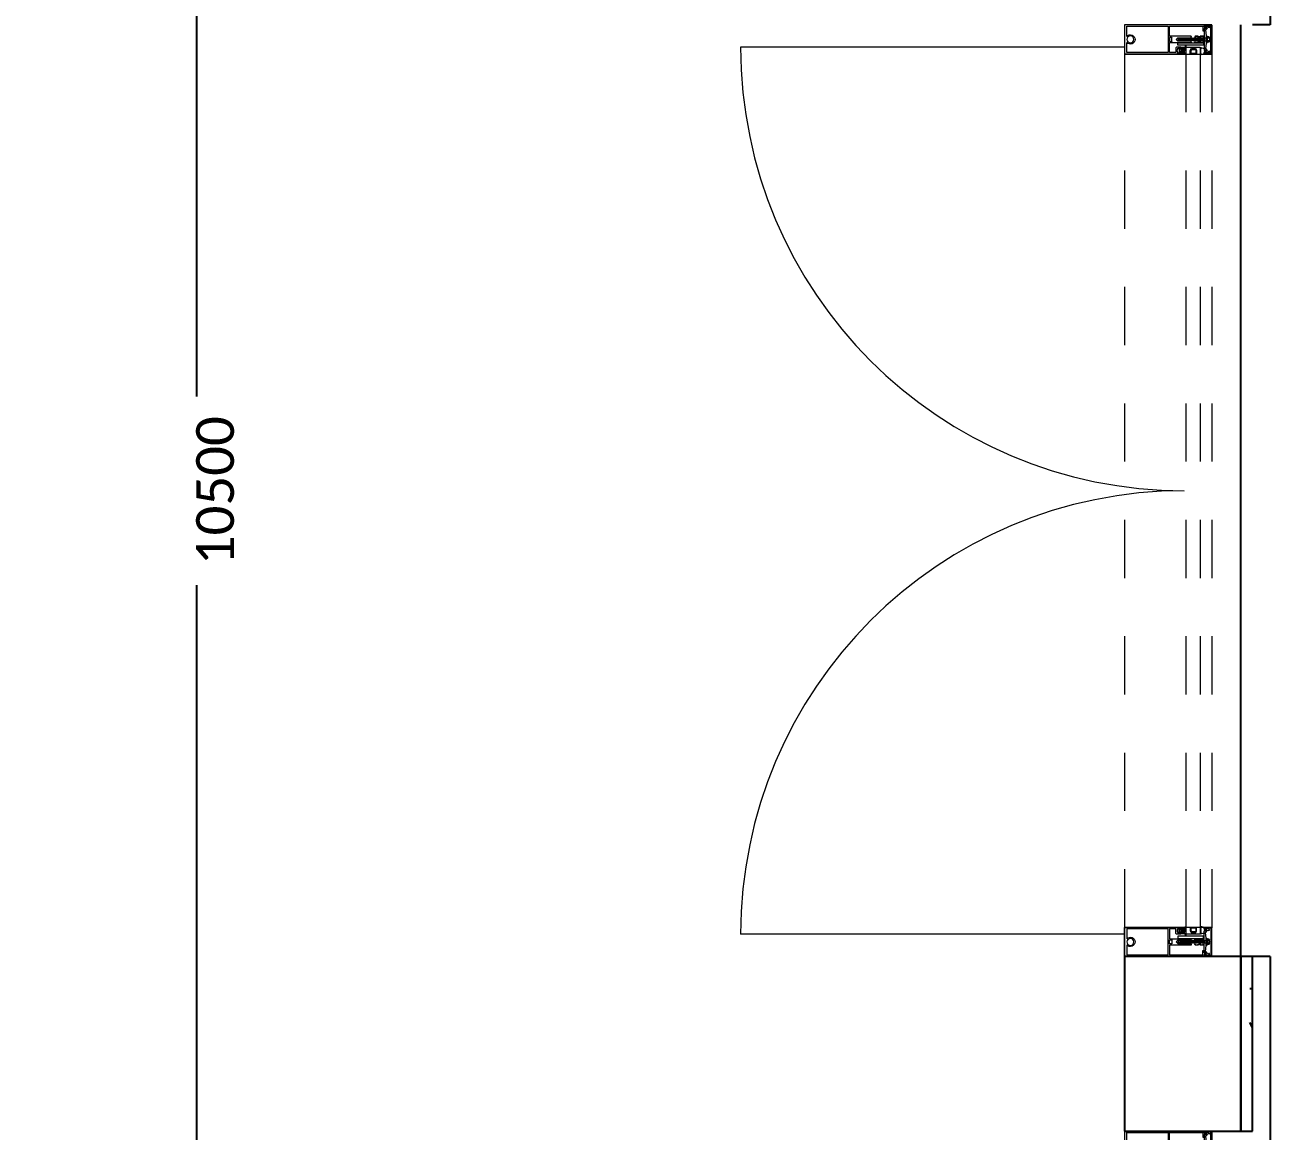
# Model space of a CAD drawing. Header units: metres. Extents: x 22.6 to 101.3, y 9.4 to 67.4.
# Drawn here: x 91.805 to 93.944, y 42.697 to 44.597 of the extents above; entities that cross this region are included whole.
import ezdxf

# ---------------------------------------------------------------- set-up
doc = ezdxf.new("R2010")
doc.units = ezdxf.units.M
doc.linetypes.add('ECG_Line-Ptrn-Dash', pattern=[0.004, 0.002, -0.002])
doc.linetypes.add('ECG_Line-Ptrn-Sold', pattern=[9144.001, 9144, -0.001])
doc.layers.add('00', color=252, linetype='Continuous')
for name, color, linetype, lineweight in [('A-DETL-MBND', 5, 'ECG_Line-Ptrn-Dash', 9), ('A-DIM', 7, 'Continuous', 5), ('A-DOOR', 5, 'Continuous', 5), ('A-HATCH', 1, 'Continuous', 9), ('A-WIN', 4, 'ECG_Line-Ptrn-Sold', 5)]:
    doc.layers.add(name, color=color, linetype=linetype, lineweight=lineweight)
doc.styles.add('Calibri', font='calibri.ttf', dxfattribs={"height": 0.212639})
doc.dimstyles.new('ECG_Dimn-Detl-100', dxfattribs={"dimscale": 0.3048, "dimtxt": 0.25, "dimasz": 1.312336, "dimexe": 0.492126, "dimexo": 0.0625, "dimgap": 0, "dimtad": 1, "dimdec": 0, "dimlfac": 1000, "dimzin": 0, "dimdsep": 46, "dimtxsty": 'Calibri', "dimblk1": 'DOTSMALL', "dimblk2": 'DOTSMALL', "dimsah": 1, "dimcen": 0.09, "dimdle": 0.492126, "dimazin": 0, "dimtfac": 1, "dimtdec": 4, "dimtix": 1, "dimtmove": 0, "dimatfit": 3, "dimfxl": 0.492126, "dimfxlon": 1, "dimtvp": 1, "dimtolj": 1, "dimtzin": 0, "dimarcsym": 2})

# ---------------------------------------------------------------- blocks, each defined once
blk = doc.blocks.new('M_Door-Curtain-Wall-Double-Storefront - M_Door-Curtain-Wall-Double-Storefront-3494034-GROUND FLOOR PLAN')
at = {"layer": 'A-DOOR'}
for p, q in [((-0.762, 0.118), (-0.762, 0.7775)), ((0.762, 0.118), (0.762, 0.7775))]:
    blk.add_line(p, q, dxfattribs=at)
for centre, start, end in [((-0.762, 0.0155), 0, 90), ((0.762, 0.0155), 90, 180)]:
    blk.add_arc(centre, 0.762, start, end, dxfattribs=at)
blk = doc.blocks.new('Rectangular Mullion - ECG-LEFT-END-MULION-DETAIL-V161-GROUND FLOOR PLAN')
at = {"layer": 'A-DETL-MBND'}
for p, q in [((93.6939, 44.5473), (93.6939, 43.0473)), ((93.7999, 44.5473), (93.8239, 44.5473)), ((93.7999, 43.0473), (93.7999, 44.5473)), ((93.8239, 44.5473), (93.8239, 43.0473)), ((93.8439, 44.5473), (93.8439, 43.0473)), ((93.8239, 43.0473), (93.7999, 43.0473))]:
    blk.add_line(p, q, dxfattribs=at)
blk = doc.blocks.new('Rectangular Mullion - ECG-RIGHT-END-MULION-PROFIL-1987638-GROUND FLOOR PLAN')
at = {"layer": 'A-HATCH'}
for p, q in [((-0.0299, 0.019), (-0.0299, 0.031)), ((-0.0284, 0.0225), (-0.029, 0.019)), ((-0.0049, 0.032), (-0.0289, 0.032)), ((-0.0282, 0.0224), (-0.0288, 0.019)), ((-0.0284, 0.03), (-0.0284, 0.0245)), ((-0.0279, 0.0305), (-0.0049, 0.0305)), ((-0.0263, 0.028), (-0.0277, 0.0244)), ((-0.0273, 0.021), (-0.0263, 0.022)), ((-0.0252, 0.028), (-0.0263, 0.028)), ((-0.0263, 0.022), (-0.0243, 0.022)), ((-0.0247, 0.0216), (-0.0258, 0.0216)), ((-0.0243, 0.0236), (-0.0253, 0.0264)), ((-0.0246, 0.0266), (-0.0252, 0.028)), ((-0.0231, 0.0236), (-0.0243, 0.0236)), ((-0.0243, 0.022), (-0.0233, 0.021)), ((-0.0213, 0.0218), (-0.0231, 0.0236)), ((-0.0113, 0.022), (-0.0213, 0.021)), ((-0.0213, 0.021), (-0.0213, 0.0218)), ((-0.0113, 0.0223), (-0.0113, 0.0234)), ((-0.0113, 0.0234), (0.0014, 0.0234)), ((0.0014, 0.0223), (-0.0113, 0.0223)), ((-0.0049, 0.022), (-0.0113, 0.022)), ((-0.01, 0.0234), (-0.01, 0.0245)), ((-0.01, 0.0245), (0.0002, 0.0245)), ((0.0002, 0.0234), (-0.01, 0.0234)), ((-0.0096, 0.0275), (-0.0096, 0.0245)), ((-0.0015, 0.0277), (-0.0084, 0.0277)), ((-0.0072, 0.0275), (-0.0072, 0.0245)), ((-0.0072, 0.0223), (-0.0027, 0.0223)), ((-0.0072, 0.0188), (-0.0072, 0.0223)), ((0.0191, 0.032), (-0.0049, 0.032)), ((-0.0049, 0.0305), (0.0181, 0.0305)), ((0.0015, 0.022), (-0.0049, 0.022)), ((-0.0027, 0.0275), (-0.0027, 0.0245)), ((-0.0027, 0.0223), (-0.0027, 0.0188)), ((-0.0003, 0.0275), (-0.0003, 0.0245)), ((0.0002, 0.0245), (0.0002, 0.0234)), ((0.0014, 0.0234), (0.0014, 0.0223)), ((0.0115, 0.021), (0.0015, 0.022)), ((0.0132, 0.0236), (0.0115, 0.0218)), ((0.0115, 0.0218), (0.0115, 0.021)), ((0.0144, 0.0236), (0.0132, 0.0236)), ((0.0145, 0.022), (0.0135, 0.021)), ((0.0155, 0.0264), (0.0144, 0.0236)), ((0.0165, 0.022), (0.0145, 0.022)), ((0.0153, 0.028), (0.0148, 0.0266)), ((0.0148, 0.0216), (0.0159, 0.0216)), ((0.0165, 0.028), (0.0153, 0.028)), ((0.0178, 0.0244), (0.0165, 0.028)), ((0.0175, 0.021), (0.0165, 0.022)), ((0.0184, 0.0224), (0.019, 0.019)), ((0.0185, 0.0225), (0.0192, 0.019)), ((0.0186, 0.03), (0.0186, 0.0245)), ((0.0201, 0.019), (0.0201, 0.031)), ((-0.0297, 0.0186), (-0.0315, 0.0129)), ((-0.0309, 0.0126), (-0.0292, 0.014)), ((-0.029, 0.019), (-0.0299, 0.019)), ((-0.0265, 0.019), (-0.0297, 0.019)), ((-0.0234, 0.0056), (-0.0292, 0.0056)), ((-0.0292, -0.0036), (-0.0292, 0.0056)), ((-0.0283, 0.004), (-0.0292, 0.004)), ((-0.0292, 0.004), (-0.0292, -0.0036)), ((-0.0288, 0.019), (-0.0271, 0.019)), ((-0.0285, 0.0139), (-0.0282, 0.0126)), ((-0.0283, 0.0048), (-0.024, 0.0048)), ((-0.0283, 0.0048), (-0.0283, 0.004)), ((-0.024, 0.0048), (-0.0283, 0.0048)), ((-0.0277, 0.0126), (-0.0273, 0.0139)), ((-0.0273, 0.02), (-0.0273, 0.021)), ((-0.0265, 0.0213), (-0.0271, 0.0207)), ((-0.0267, 0.0139), (-0.0264, 0.0126)), ((-0.0265, 0.0203), (-0.0265, 0.019)), ((-0.0258, 0.0126), (-0.0255, 0.0139)), ((-0.0257, 0.0205), (-0.0257, 0.0185)), ((-0.025, 0.0139), (-0.0247, 0.0126)), ((-0.0247, 0.0185), (-0.0247, 0.0205)), ((-0.0241, 0.0126), (-0.0238, 0.0139)), ((-0.024, 0.0048), (-0.022, 0.0035)), ((-0.022, 0.0035), (-0.024, 0.0048)), ((-0.0233, 0.0207), (-0.0239, 0.0213)), ((-0.0239, 0.019), (-0.0239, 0.0203)), ((-0.0207, 0.019), (-0.0239, 0.019)), ((-0.0049, 0.019), (-0.0235, 0.019)), ((-0.0202, 0.0036), (-0.0234, 0.0056)), ((-0.0233, 0.021), (-0.0233, 0.02)), ((-0.0232, 0.0139), (-0.0228, 0.0126)), ((-0.0223, 0.0126), (-0.0219, 0.0139)), ((-0.022, 0.0035), (-0.022, -0.0032)), ((-0.022, -0.0032), (-0.022, 0.0035)), ((-0.0213, 0.014), (-0.0196, 0.0126)), ((-0.019, 0.0129), (-0.0207, 0.0186)), ((-0.0202, -0.0031), (-0.0202, 0.0036)), ((-0.0202, -0.0012), (-0.0202, 0.0013)), ((-0.0145, 0.0175), (-0.0145, -0.0266)), ((-0.011, 0.0175), (-0.0145, 0.0175)), ((-0.011, -0.0266), (-0.011, 0.0175)), ((-0.0079, 0.0183), (-0.0104, 0.0177)), ((-0.0104, 0.0177), (-0.0104, 0.0117)), ((-0.0086, 0.0117), (-0.0104, 0.0077)), ((-0.0104, 0.0117), (-0.0086, 0.0117)), ((-0.0104, 0.0077), (-0.0104, 0.0034)), ((-0.0104, 0.0034), (-0.0084, 0.0024)), ((-0.0098, 0.0167), (-0.0079, 0.0174)), ((-0.0098, 0.0127), (-0.0098, 0.0167)), ((-0.0079, 0.0122), (-0.0098, 0.0127)), ((-0.0096, 0.0069), (-0.0079, 0.0105)), ((-0.0096, 0.0041), (-0.0096, 0.0069)), ((-0.0084, 0.0035), (-0.0096, 0.0041)), ((-0.0084, 0.0024), (-0.0084, 0.0035)), ((-0.0079, 0.0174), (-0.0079, 0.0183)), ((-0.0079, 0.0105), (-0.0079, 0.0122)), ((-0.0077, 0.0177), (-0.0046, 0.0188)), ((-0.0022, 0.0175), (-0.0077, 0.0155)), ((-0.0022, 0.0154), (-0.0077, 0.0133)), ((-0.0022, 0.0132), (-0.0077, 0.0112)), ((-0.0022, 0.011), (-0.0077, 0.009)), ((-0.0022, 0.0096), (-0.0077, 0.0076)), ((-0.0022, 0.0074), (-0.0077, 0.0054)), ((-0.0022, 0.0052), (-0.0077, 0.0032)), ((-0.0022, 0.0031), (-0.0077, 0.0011)), ((-0.0022, 0.0007), (-0.0076, -0.0013)), ((-0.0073, 0.0181), (-0.0056, 0.0188)), ((-0.0056, 0.0188), (-0.0073, 0.0181)), ((-0.0027, 0.018), (-0.0073, 0.0159)), ((-0.0073, 0.0159), (-0.0027, 0.018)), ((-0.0027, 0.0158), (-0.0073, 0.0137)), ((-0.0073, 0.0137), (-0.0027, 0.0158)), ((-0.0027, 0.0136), (-0.0073, 0.0116)), ((-0.0073, 0.0116), (-0.0027, 0.0136)), ((-0.0027, 0.0114), (-0.0073, 0.0094)), ((-0.0073, 0.0094), (-0.0027, 0.0114)), ((-0.0027, 0.01), (-0.0073, 0.008)), ((-0.0073, 0.008), (-0.0027, 0.01)), ((-0.0027, 0.0079), (-0.0073, 0.0058)), ((-0.0073, 0.0058), (-0.0027, 0.0079)), ((-0.0027, 0.0057), (-0.0073, 0.0036)), ((-0.0073, 0.0036), (-0.0027, 0.0057)), ((-0.0027, 0.0035), (-0.0073, 0.0015)), ((-0.0073, 0.0015), (-0.0027, 0.0035)), ((-0.0027, 0.0012), (-0.0073, -0.0009)), ((-0.0073, -0.0009), (-0.0027, 0.0012)), ((-0.0072, 0.0188), (-0.0056, 0.0188)), ((-0.0027, 0.0188), (-0.0072, 0.0188)), ((-0.0027, 0.0171), (-0.0072, 0.0151)), ((-0.0072, 0.0151), (-0.003, 0.017)), ((-0.0027, 0.0149), (-0.0072, 0.0129)), ((-0.0072, 0.0129), (-0.003, 0.0148)), ((-0.0027, 0.0127), (-0.0072, 0.0107)), ((-0.0072, 0.0107), (-0.003, 0.0126)), ((-0.0027, 0.0106), (-0.0072, 0.0085)), ((-0.0072, 0.0085), (-0.003, 0.0104)), ((-0.0027, 0.0092), (-0.0072, 0.0071)), ((-0.0072, 0.0071), (-0.003, 0.009)), ((-0.0027, 0.007), (-0.0072, 0.005)), ((-0.0072, 0.005), (-0.003, 0.0068)), ((-0.0027, 0.0048), (-0.0072, 0.0028)), ((-0.0072, 0.0028), (-0.003, 0.0047)), ((-0.0027, 0.0026), (-0.0072, 0.0006)), ((-0.0072, 0.0006), (-0.003, 0.0025)), ((-0.0027, 0.0003), (-0.0072, -0.0017)), ((-0.0072, -0.0017), (-0.003, 0.0001)), ((-0.007, 0.0173), (-0.0037, 0.0188)), ((-0.0037, 0.0188), (-0.007, 0.0173)), ((-0.0056, 0.0188), (-0.0046, 0.0188)), ((0.0137, 0.019), (-0.0049, 0.019)), ((-0.0046, 0.0188), (-0.0037, 0.0188)), ((-0.0037, 0.0188), (-0.0027, 0.0188)), ((-0.0018, 0.0174), (-0.0018, 0.0183)), ((-0.0018, 0.0183), (0.0007, 0.0177)), ((0.0001, 0.0167), (-0.0018, 0.0174)), ((-0.0018, 0.0122), (0.0001, 0.0127)), ((-0.0018, 0.0105), (-0.0018, 0.0122)), ((-0.0001, 0.0069), (-0.0018, 0.0105)), ((-0.0014, 0.0035), (-0.0001, 0.0041)), ((-0.0014, 0.0024), (-0.0014, 0.0035)), ((0.0007, 0.0034), (-0.0014, 0.0024)), ((-0.0011, 0.0117), (0.0007, 0.0077)), ((0.0007, 0.0117), (-0.0011, 0.0117)), ((-0.0001, 0.0041), (-0.0001, 0.0069)), ((0.0001, 0.0127), (0.0001, 0.0167)), ((0.0007, 0.0177), (0.0007, 0.0117)), ((0.0007, 0.0077), (0.0007, 0.0034)), ((0.0098, 0.0167), (0.0098, 0.019)), ((0.0176, 0.0167), (0.0098, 0.0167)), ((0.0109, 0.019), (0.0141, 0.019)), ((0.0135, 0.0207), (0.0141, 0.0213)), ((0.0135, 0.021), (0.0135, 0.02)), ((0.0141, 0.019), (0.0141, 0.0203)), ((0.0149, 0.0185), (0.0149, 0.0205)), ((0.0159, 0.0205), (0.0159, 0.0185)), ((0.0167, 0.0213), (0.0172, 0.0207)), ((0.0167, 0.0203), (0.0167, 0.019)), ((0.0167, 0.019), (0.0199, 0.019)), ((0.0175, 0.02), (0.0175, 0.021)), ((0.019, 0.019), (0.0176, 0.019)), ((0.0176, -0.041), (0.0176, 0.0167)), ((0.0192, 0.019), (0.0201, 0.019)), ((0.0201, 0.019), (0.0201, -0.118)), ((-0.0304, -0.0129), (-0.0312, -0.0136)), ((-0.0295, -0.0142), (-0.0309, -0.0128)), ((-0.0299, -0.0213), (-0.0276, -0.0213)), ((-0.0299, -0.118), (-0.0299, -0.0213)), ((-0.0289, -0.0135), (-0.0295, -0.0142)), ((-0.0292, -0.0036), (-0.0292, -0.0053)), ((-0.0283, -0.0036), (-0.0292, -0.0036)), ((-0.0292, -0.0036), (-0.0283, -0.0036)), ((-0.0292, -0.0053), (-0.0238, -0.0053)), ((-0.027, -0.0198), (-0.0285, -0.0213)), ((-0.0284, -0.0152), (-0.0277, -0.0145)), ((-0.0261, -0.0151), (-0.0284, -0.0175)), ((-0.0284, -0.0152), (-0.0269, -0.0168)), ((-0.0284, -0.0213), (-0.0284, -0.0152)), ((-0.0284, -0.0175), (-0.0276, -0.0183)), ((-0.0276, -0.0183), (-0.0284, -0.0191)), ((-0.0284, -0.0191), (-0.025, -0.0225)), ((-0.0269, -0.0213), (-0.0284, -0.0213)), ((-0.0283, -0.0044), (-0.0283, -0.0036)), ((-0.0283, -0.0036), (-0.0283, -0.0044)), ((-0.024, -0.0044), (-0.0283, -0.0044)), ((-0.0283, -0.0044), (-0.024, -0.0044)), ((-0.0276, -0.0196), (-0.0276, -0.0171)), ((-0.0276, -0.0213), (-0.0269, -0.022)), ((-0.0273, -0.0168), (-0.0249, -0.0168)), ((-0.0248, -0.0198), (-0.0273, -0.0198)), ((-0.0272, -0.0151), (-0.0254, -0.0151)), ((-0.0269, -0.022), (-0.0248, -0.0198)), ((-0.0269, -0.0225), (-0.0269, -0.0213)), ((-0.0258, -0.0151), (-0.0228, -0.0181)), ((-0.0229, -0.0141), (-0.0256, -0.0168)), ((-0.0255, -0.0198), (-0.0241, -0.0213)), ((-0.0225, -0.0168), (-0.025, -0.0144)), ((-0.0217, -0.0151), (-0.0246, -0.018)), ((-0.0246, -0.0171), (-0.0246, -0.0196)), ((-0.0246, -0.0185), (-0.0214, -0.0217)), ((-0.0241, -0.0213), (-0.0226, -0.0198)), ((-0.022, -0.0032), (-0.024, -0.0044)), ((-0.024, -0.0044), (-0.022, -0.0032)), ((-0.0238, -0.0053), (-0.0202, -0.0031)), ((-0.0221, -0.0151), (-0.0232, -0.0139)), ((-0.0228, -0.0171), (-0.0228, -0.0196)), ((-0.0226, -0.0198), (-0.0201, -0.0198)), ((-0.0201, -0.0168), (-0.0225, -0.0168)), ((-0.0204, -0.0198), (-0.0223, -0.0217)), ((-0.0202, -0.0151), (-0.0221, -0.0151)), ((-0.022, -0.0151), (-0.0203, -0.0168)), ((-0.0214, -0.022), (-0.0207, -0.0213)), ((-0.0214, -0.0213), (-0.0214, -0.0225)), ((-0.019, -0.0213), (-0.0214, -0.0213)), ((-0.0174, -0.013), (-0.0213, -0.0168)), ((-0.0197, -0.0213), (-0.0211, -0.0198)), ((-0.0207, -0.0213), (-0.0184, -0.0213)), ((-0.0201, -0.0149), (-0.019, -0.016)), ((-0.019, -0.0167), (-0.0198, -0.0176)), ((-0.0198, -0.0196), (-0.0198, -0.0171)), ((-0.0198, -0.0173), (-0.019, -0.0182)), ((-0.019, -0.0184), (-0.0198, -0.0192)), ((-0.0198, -0.0189), (-0.019, -0.0198)), ((-0.019, -0.0205), (-0.0197, -0.0213)), ((-0.019, -0.0138), (-0.0183, -0.0145)), ((-0.019, -0.0151), (-0.019, -0.0213)), ((-0.0184, -0.0213), (-0.0184, -0.0288)), ((-0.0168, -0.0138), (-0.0174, -0.013)), ((-0.009, -0.0033), (-0.0104, -0.0033)), ((-0.0104, -0.0033), (-0.0088, -0.0033)), ((-0.0104, -0.041), (-0.0104, -0.0033)), ((-0.0088, -0.0033), (-0.0078, -0.0043)), ((-0.0022, -0.0036), (-0.0078, -0.0057)), ((-0.0078, -0.0043), (-0.0078, -0.0266)), ((-0.0022, -0.0071), (-0.0078, -0.0092)), ((-0.0022, -0.0093), (-0.0078, -0.0113)), ((-0.0022, -0.0115), (-0.0078, -0.0135)), ((-0.0022, -0.0137), (-0.0078, -0.0157)), ((-0.0022, -0.0158), (-0.0078, -0.0179)), ((-0.0022, -0.018), (-0.0078, -0.02)), ((-0.0023, -0.0015), (-0.0077, -0.0035)), ((-0.0027, -0.001), (-0.0073, -0.0031)), ((-0.0073, -0.0031), (-0.0027, -0.001)), ((-0.0027, -0.0032), (-0.0073, -0.0053)), ((-0.0073, -0.0053), (-0.0027, -0.0032)), ((-0.0073, -0.0074), (-0.0027, -0.0054)), ((-0.0027, -0.0054), (-0.0073, -0.0074)), ((-0.0027, -0.0067), (-0.0073, -0.0087)), ((-0.0073, -0.0087), (-0.0027, -0.0067)), ((-0.0027, -0.0089), (-0.0073, -0.0109)), ((-0.0073, -0.0109), (-0.0027, -0.0089)), ((-0.0027, -0.011), (-0.0073, -0.0131)), ((-0.0073, -0.0131), (-0.0027, -0.011)), ((-0.0027, -0.0132), (-0.0073, -0.0153)), ((-0.0073, -0.0153), (-0.0027, -0.0132)), ((-0.0027, -0.0154), (-0.0073, -0.0174)), ((-0.0073, -0.0174), (-0.0027, -0.0154)), ((-0.0027, -0.0176), (-0.0073, -0.0196)), ((-0.0073, -0.0196), (-0.0027, -0.0176)), ((-0.0027, -0.0019), (-0.0072, -0.0039)), ((-0.0072, -0.0039), (-0.003, -0.002)), ((-0.0027, -0.0041), (-0.0072, -0.0061)), ((-0.0072, -0.0061), (-0.0031, -0.0042)), ((-0.0027, -0.0054), (-0.0072, -0.0074)), ((-0.0072, -0.0074), (-0.003, -0.0055)), ((-0.0027, -0.0076), (-0.0072, -0.0096)), ((-0.0072, -0.0096), (-0.003, -0.0077)), ((-0.0027, -0.0097), (-0.0072, -0.0118)), ((-0.0072, -0.0118), (-0.003, -0.0099)), ((-0.0027, -0.0119), (-0.0072, -0.0139)), ((-0.0072, -0.0139), (-0.003, -0.012)), ((-0.0027, -0.0141), (-0.0072, -0.0161)), ((-0.0072, -0.0161), (-0.003, -0.0142)), ((-0.0027, -0.0163), (-0.0072, -0.0183)), ((-0.0072, -0.0183), (-0.003, -0.0164)), ((-0.0027, -0.0184), (-0.0072, -0.0205)), ((-0.0072, -0.0205), (-0.0032, -0.0186)), ((-0.0069, -0.0216), (-0.0027, -0.0197)), ((-0.0027, -0.0197), (-0.0069, -0.0216)), ((-0.0022, -0.0202), (-0.0066, -0.0218)), ((-0.0053, -0.0218), (-0.0027, -0.0206)), ((-0.0053, -0.0218), (-0.003, -0.0207)), ((-0.0019, -0.0042), (-0.001, -0.0033)), ((-0.0019, -0.0266), (-0.0019, -0.0042)), ((-0.001, -0.0033), (0.0006, -0.0033)), ((0, -0.0033), (-0.001, -0.0033)), ((-0.001, -0.0033), (0.0006, -0.0033)), ((0.0006, -0.0033), (0.0006, -0.041)), ((-0.0284, -0.0225), (-0.0284, -0.0263)), ((-0.0269, -0.0225), (-0.0284, -0.0225)), ((-0.0284, -0.0263), (-0.0262, -0.0263)), ((-0.0278, -0.0225), (-0.0269, -0.0225)), ((-0.0269, -0.0241), (-0.0278, -0.0225)), ((-0.0274, -0.0225), (-0.0258, -0.0241)), ((-0.0274, -0.0298), (-0.0274, -0.041)), ((-0.0194, -0.0298), (-0.0274, -0.0298)), ((-0.0274, -0.041), (-0.0104, -0.041)), ((-0.0243, -0.0241), (-0.0269, -0.0241)), ((-0.025, -0.0225), (-0.0267, -0.0241)), ((-0.0262, -0.0263), (-0.0262, -0.0278)), ((-0.0262, -0.0278), (-0.0222, -0.0278)), ((-0.0247, -0.023), (-0.0236, -0.0241)), ((-0.0234, -0.023), (-0.0245, -0.0241)), ((-0.0214, -0.0241), (-0.0243, -0.0241)), ((-0.0225, -0.023), (-0.0214, -0.0241)), ((-0.0207, -0.0225), (-0.0223, -0.0241)), ((-0.0222, -0.0263), (-0.0199, -0.0263)), ((-0.0222, -0.0278), (-0.0222, -0.0263)), ((-0.0199, -0.0225), (-0.0214, -0.0225)), ((-0.0206, -0.0225), (-0.0214, -0.0241)), ((-0.0214, -0.0225), (-0.0207, -0.0225)), ((-0.0199, -0.0263), (-0.0199, -0.0225)), ((-0.0145, -0.0266), (-0.011, -0.0266)), ((-0.0084, -0.041), (-0.0084, -0.0372)), ((-0.0049, -0.041), (-0.0084, -0.041)), ((-0.0079, -0.0367), (-0.0019, -0.0367)), ((-0.0078, -0.0266), (-0.0049, -0.0295)), ((-0.0067, -0.0218), (-0.0067, -0.0249)), ((-0.0067, -0.0249), (-0.0049, -0.0266)), ((-0.0066, -0.0218), (-0.0053, -0.0218)), ((-0.003, -0.0218), (-0.0053, -0.0218)), ((-0.0049, -0.0266), (-0.003, -0.0249)), ((-0.0049, -0.0295), (-0.0019, -0.0266)), ((-0.0014, -0.041), (-0.0049, -0.041)), ((-0.003, -0.0249), (-0.003, -0.0218)), ((-0.0014, -0.0372), (-0.0014, -0.041)), ((0.0006, -0.041), (0.0176, -0.041)), ((-0.0274, -0.043), (-0.0274, -0.114)), ((0.0176, -0.043), (-0.0274, -0.043)), ((0.0176, -0.114), (0.0176, -0.043)), ((0.0201, -0.118), (-0.0299, -0.118)), ((-0.0274, -0.114), (-0.0102, -0.114)), ((0.0003, -0.114), (0.0176, -0.114))]:
    blk.add_line(p, q, dxfattribs=at)
blk.add_circle((-0.0049, -0.108), 0.006, dxfattribs=at)
for centre, radius, start, end in [((-0.0289, 0.031), 0.001, 90, 180), ((-0.0289, 0.031), 0.001, 90, 180), ((-0.0279, 0.03), 0.0005, 90, 180), ((-0.0284, 0.0235), 0.001, 270.9838, 90), ((-0.0283, 0.0235), 0.0011, 275.2327, 53.27), ((-0.0258, 0.0206), 0.001, 90, 135), ((-0.0247, 0.0206), 0.001, 45, 90), ((-0.0084, 0.0241), 0.00359, 70.3614, 109.6386), ((-0.0049, 0.0157), 0.012, 79.2883, 100.7117), ((-0.0015, 0.0241), 0.00359, 70.3614, 109.6386), ((0.0148, 0.0206), 0.001, 90, 135), ((0.0159, 0.0206), 0.001, 45, 90), ((0.0185, 0.0235), 0.0011, 126.73, 264.7673), ((0.0186, 0.0235), 0.001, 90, 269.0162), ((0.0181, 0.03), 0.0005, 0, 90), ((0.0191, 0.031), 0.001, 0, 90), ((0.0191, 0.031), 0.001, 0, 90), ((-0.0317, -0.018), 0.0044, 40.1603, 86.9533), ((-0.0315, -0.018), 0.00517, 33.5368, 87.4446), ((-0.0237, -0.0155), 0.00171, 90, 164.9371), ((-0.0237, -0.0155), 0.00171, 15.0629, 90), ((-0.0159, -0.018), 0.00517, 90.2452, 146.4632), ((-0.0157, -0.018), 0.0044, 93.0467, 138.4555), ((-0.0194, -0.0288), 0.001, 270, 0), ((-0.0079, -0.0372), 0.0005, 90, 180), ((-0.0005, -0.0259), 0.00439, 124.4715, 188.599), ((-0.0019, -0.0372), 0.0005, 360, 90), ((-0.0049, -0.108), 0.008, 311.4096, 228.5904)]:
    blk.add_arc(centre, radius, start, end, dxfattribs=at)
blk = doc.blocks.new('Rectangular Mullion - ECG-RIGHT-END-MULION-DETAIL-3494035-GROUND FLOOR PLAN')
at = {"layer": 'A-WIN'}
for p, q in [((-0.05, 0.012), (-0.05, 0.032)), ((-0.05, 0.032), (0, 0.032)), ((0, 0.032), (0, -0.118)), ((-0.038, 0.012), (-0.05, 0.012)), ((-0.038, -0.012), (-0.038, 0.012)), ((-0.05, -0.118), (-0.05, -0.012)), ((-0.05, -0.012), (-0.038, -0.012)), ((0, -0.118), (-0.05, -0.118))]:
    blk.add_line(p, q, dxfattribs=at)
blk = doc.blocks.new('Rectangular Mullion - ECG-LEFT-END-MULION-PROFIL-1987639-GROUND FLOOR PLAN')
at = {"layer": 'A-HATCH'}
for p, q in [((-0.0201, 0.019), (-0.0201, 0.031)), ((-0.0185, 0.0225), (-0.0192, 0.019)), ((-0.0191, 0.032), (0.0049, 0.032)), ((-0.0184, 0.0224), (-0.019, 0.019)), ((-0.0186, 0.03), (-0.0186, 0.0245)), ((0.0049, 0.0305), (-0.0181, 0.0305)), ((-0.0178, 0.0244), (-0.0165, 0.028)), ((-0.0175, 0.021), (-0.0165, 0.022)), ((-0.0165, 0.028), (-0.0153, 0.028)), ((-0.0165, 0.022), (-0.0145, 0.022)), ((-0.0148, 0.0216), (-0.0159, 0.0216)), ((-0.0155, 0.0264), (-0.0144, 0.0236)), ((-0.0153, 0.028), (-0.0148, 0.0266)), ((-0.0145, 0.022), (-0.0135, 0.021)), ((-0.0144, 0.0236), (-0.0132, 0.0236)), ((-0.0132, 0.0236), (-0.0115, 0.0218)), ((-0.0115, 0.021), (-0.0015, 0.022)), ((-0.0115, 0.0218), (-0.0115, 0.021)), ((-0.0015, 0.022), (0.0049, 0.022)), ((-0.0014, 0.0234), (-0.0014, 0.0223)), ((0.0113, 0.0234), (-0.0014, 0.0234)), ((-0.0014, 0.0223), (0.0113, 0.0223)), ((-0.0002, 0.0245), (-0.0002, 0.0234)), ((0.01, 0.0245), (-0.0002, 0.0245)), ((-0.0002, 0.0234), (0.01, 0.0234)), ((0.0003, 0.0275), (0.0003, 0.0245)), ((0.0015, 0.0277), (0.0084, 0.0277)), ((0.0027, 0.0275), (0.0027, 0.0245)), ((0.0027, 0.0223), (0.0027, 0.0188)), ((0.0072, 0.0223), (0.0027, 0.0223)), ((0.0049, 0.032), (0.0289, 0.032)), ((0.0279, 0.0305), (0.0049, 0.0305)), ((0.0049, 0.022), (0.0113, 0.022)), ((0.0072, 0.0275), (0.0072, 0.0245)), ((0.0072, 0.0188), (0.0072, 0.0223)), ((0.0096, 0.0275), (0.0096, 0.0245)), ((0.01, 0.0234), (0.01, 0.0245)), ((0.0113, 0.0223), (0.0113, 0.0234)), ((0.0113, 0.022), (0.0213, 0.021)), ((0.0213, 0.0218), (0.0231, 0.0236)), ((0.0213, 0.021), (0.0213, 0.0218)), ((0.0231, 0.0236), (0.0243, 0.0236)), ((0.0243, 0.022), (0.0233, 0.021)), ((0.0243, 0.0236), (0.0253, 0.0264)), ((0.0263, 0.022), (0.0243, 0.022)), ((0.0246, 0.0266), (0.0252, 0.028)), ((0.0247, 0.0216), (0.0258, 0.0216)), ((0.0252, 0.028), (0.0263, 0.028)), ((0.0263, 0.028), (0.0277, 0.0244)), ((0.0273, 0.021), (0.0263, 0.022)), ((0.0282, 0.0224), (0.0288, 0.019)), ((0.0284, 0.03), (0.0284, 0.0245)), ((0.0284, 0.0225), (0.029, 0.019)), ((0.0299, 0.019), (0.0299, 0.031)), ((-0.0192, 0.019), (-0.0201, 0.019)), ((-0.0201, 0.019), (-0.0201, -0.118)), ((-0.0167, 0.019), (-0.0199, 0.019)), ((-0.019, 0.019), (-0.0176, 0.019)), ((-0.0176, 0.0167), (-0.0098, 0.0167)), ((-0.0176, -0.041), (-0.0176, 0.0167)), ((-0.0175, 0.02), (-0.0175, 0.021)), ((-0.0167, 0.0213), (-0.0172, 0.0207)), ((-0.0167, 0.0203), (-0.0167, 0.019)), ((-0.0159, 0.0205), (-0.0159, 0.0185)), ((-0.0149, 0.0185), (-0.0149, 0.0205)), ((-0.0135, 0.0207), (-0.0141, 0.0213)), ((-0.0141, 0.019), (-0.0141, 0.0203)), ((-0.0109, 0.019), (-0.0141, 0.019)), ((-0.0137, 0.019), (0.0049, 0.019)), ((-0.0135, 0.021), (-0.0135, 0.02)), ((-0.0098, 0.0167), (-0.0098, 0.019)), ((0.0018, 0.0183), (-0.0007, 0.0177)), ((-0.0007, 0.0177), (-0.0007, 0.0117)), ((0.0011, 0.0117), (-0.0007, 0.0077)), ((-0.0007, 0.0117), (0.0011, 0.0117)), ((-0.0007, 0.0077), (-0.0007, 0.0034)), ((-0.0007, 0.0034), (0.0014, 0.0024)), ((-0.0001, 0.0167), (0.0018, 0.0174)), ((-0.0001, 0.0127), (-0.0001, 0.0167)), ((0.0018, 0.0122), (-0.0001, 0.0127)), ((0.0001, 0.0069), (0.0018, 0.0105)), ((0.0001, 0.0041), (0.0001, 0.0069)), ((0.0014, 0.0035), (0.0001, 0.0041)), ((0.0014, 0.0024), (0.0014, 0.0035)), ((0.0018, 0.0174), (0.0018, 0.0183)), ((0.0018, 0.0105), (0.0018, 0.0122)), ((0.0022, 0.0175), (0.0077, 0.0155)), ((0.0022, 0.0154), (0.0077, 0.0133)), ((0.0022, 0.0132), (0.0077, 0.0112)), ((0.0022, 0.011), (0.0077, 0.009)), ((0.0022, 0.0096), (0.0077, 0.0076)), ((0.0022, 0.0074), (0.0077, 0.0054)), ((0.0022, 0.0052), (0.0077, 0.0032)), ((0.0022, 0.0031), (0.0077, 0.0011)), ((0.0022, 0.0007), (0.0076, -0.0013)), ((0.0027, 0.0188), (0.0072, 0.0188)), ((0.0037, 0.0188), (0.0027, 0.0188)), ((0.0027, 0.018), (0.0073, 0.0159)), ((0.0073, 0.0159), (0.0027, 0.018)), ((0.0027, 0.0171), (0.0072, 0.0151)), ((0.0027, 0.0158), (0.0073, 0.0137)), ((0.0073, 0.0137), (0.0027, 0.0158)), ((0.0027, 0.0149), (0.0072, 0.0129)), ((0.0027, 0.0136), (0.0073, 0.0116)), ((0.0073, 0.0116), (0.0027, 0.0136)), ((0.0027, 0.0127), (0.0072, 0.0107)), ((0.0027, 0.0114), (0.0073, 0.0094)), ((0.0073, 0.0094), (0.0027, 0.0114)), ((0.0027, 0.0106), (0.0072, 0.0085)), ((0.0027, 0.01), (0.0073, 0.008)), ((0.0073, 0.008), (0.0027, 0.01)), ((0.0027, 0.0092), (0.0072, 0.0071)), ((0.0027, 0.0079), (0.0073, 0.0058)), ((0.0073, 0.0058), (0.0027, 0.0079)), ((0.0027, 0.007), (0.0072, 0.005)), ((0.0027, 0.0057), (0.0073, 0.0036)), ((0.0073, 0.0036), (0.0027, 0.0057)), ((0.0027, 0.0048), (0.0072, 0.0028)), ((0.0027, 0.0035), (0.0073, 0.0015)), ((0.0073, 0.0015), (0.0027, 0.0035)), ((0.0027, 0.0026), (0.0072, 0.0006)), ((0.0027, 0.0012), (0.0073, -0.0009)), ((0.0073, -0.0009), (0.0027, 0.0012)), ((0.0027, 0.0003), (0.0072, -0.0017)), ((0.0072, 0.0151), (0.003, 0.017)), ((0.0072, 0.0129), (0.003, 0.0148)), ((0.0072, 0.0107), (0.003, 0.0126)), ((0.0072, 0.0085), (0.003, 0.0104)), ((0.0072, 0.0071), (0.003, 0.009)), ((0.0072, 0.005), (0.003, 0.0068)), ((0.0072, 0.0028), (0.003, 0.0047)), ((0.0072, 0.0006), (0.003, 0.0025)), ((0.0072, -0.0017), (0.003, 0.0001)), ((0.007, 0.0173), (0.0037, 0.0188)), ((0.0037, 0.0188), (0.007, 0.0173)), ((0.0046, 0.0188), (0.0037, 0.0188)), ((0.0056, 0.0188), (0.0046, 0.0188)), ((0.0077, 0.0177), (0.0046, 0.0188)), ((0.0049, 0.019), (0.0235, 0.019)), ((0.0073, 0.0181), (0.0056, 0.0188)), ((0.0056, 0.0188), (0.0073, 0.0181)), ((0.0072, 0.0188), (0.0056, 0.0188)), ((0.0079, 0.0174), (0.0079, 0.0183)), ((0.0079, 0.0183), (0.0104, 0.0177)), ((0.0098, 0.0167), (0.0079, 0.0174)), ((0.0079, 0.0122), (0.0098, 0.0127)), ((0.0079, 0.0105), (0.0079, 0.0122)), ((0.0096, 0.0069), (0.0079, 0.0105)), ((0.0084, 0.0035), (0.0096, 0.0041)), ((0.0084, 0.0024), (0.0084, 0.0035)), ((0.0104, 0.0034), (0.0084, 0.0024)), ((0.0086, 0.0117), (0.0104, 0.0077)), ((0.0104, 0.0117), (0.0086, 0.0117)), ((0.0096, 0.0041), (0.0096, 0.0069)), ((0.0098, 0.0127), (0.0098, 0.0167)), ((0.0104, 0.0177), (0.0104, 0.0117)), ((0.0104, 0.0077), (0.0104, 0.0034)), ((0.011, 0.0175), (0.0145, 0.0175)), ((0.011, -0.0266), (0.011, 0.0175)), ((0.0145, 0.0175), (0.0145, -0.0266)), ((0.019, 0.0129), (0.0207, 0.0186)), ((0.0213, 0.014), (0.0196, 0.0126)), ((0.0202, 0.0036), (0.0234, 0.0056)), ((0.0202, -0.0031), (0.0202, 0.0036)), ((0.0202, -0.0012), (0.0202, 0.0013)), ((0.0207, 0.019), (0.0239, 0.019)), ((0.0223, 0.0126), (0.0219, 0.0139)), ((0.024, 0.0048), (0.022, 0.0035)), ((0.022, 0.0035), (0.024, 0.0048)), ((0.022, 0.0035), (0.022, -0.0032)), ((0.022, -0.0032), (0.022, 0.0035)), ((0.0232, 0.0139), (0.0228, 0.0126)), ((0.0233, 0.0207), (0.0239, 0.0213)), ((0.0233, 0.021), (0.0233, 0.02)), ((0.0234, 0.0056), (0.0292, 0.0056)), ((0.0241, 0.0126), (0.0238, 0.0139)), ((0.0239, 0.019), (0.0239, 0.0203)), ((0.0283, 0.0048), (0.024, 0.0048)), ((0.024, 0.0048), (0.0283, 0.0048)), ((0.0247, 0.0185), (0.0247, 0.0205)), ((0.025, 0.0139), (0.0247, 0.0126)), ((0.0258, 0.0126), (0.0255, 0.0139)), ((0.0257, 0.0205), (0.0257, 0.0185)), ((0.0267, 0.0139), (0.0264, 0.0126)), ((0.0265, 0.0213), (0.0271, 0.0207)), ((0.0265, 0.0203), (0.0265, 0.019)), ((0.0265, 0.019), (0.0297, 0.019)), ((0.0288, 0.019), (0.0271, 0.019)), ((0.0273, 0.02), (0.0273, 0.021)), ((0.0277, 0.0126), (0.0273, 0.0139)), ((0.0285, 0.0139), (0.0282, 0.0126)), ((0.0283, 0.0048), (0.0283, 0.004)), ((0.0283, 0.004), (0.0292, 0.004)), ((0.029, 0.019), (0.0299, 0.019)), ((0.0309, 0.0126), (0.0292, 0.014)), ((0.0292, -0.0036), (0.0292, 0.0056)), ((0.0292, 0.004), (0.0292, -0.0036)), ((0.0297, 0.0186), (0.0315, 0.0129)), ((0.001, -0.0033), (-0.0006, -0.0033)), ((-0.0006, -0.0033), (-0.0006, -0.041)), ((0.001, -0.0033), (-0.0006, -0.0033)), ((0, -0.0033), (0.001, -0.0033)), ((0.0019, -0.0042), (0.001, -0.0033)), ((0.0019, -0.0266), (0.0019, -0.0042)), ((0.0022, -0.0036), (0.0078, -0.0057)), ((0.0022, -0.0071), (0.0078, -0.0092)), ((0.0022, -0.0093), (0.0078, -0.0113)), ((0.0022, -0.0115), (0.0078, -0.0135)), ((0.0022, -0.0137), (0.0078, -0.0157)), ((0.0022, -0.0158), (0.0078, -0.0179)), ((0.0022, -0.018), (0.0078, -0.02)), ((0.0022, -0.0202), (0.0066, -0.0218)), ((0.0023, -0.0015), (0.0077, -0.0035)), ((0.0027, -0.001), (0.0073, -0.0031)), ((0.0073, -0.0031), (0.0027, -0.001)), ((0.0027, -0.0019), (0.0072, -0.0039)), ((0.0027, -0.0032), (0.0073, -0.0053)), ((0.0073, -0.0053), (0.0027, -0.0032)), ((0.0027, -0.0041), (0.0072, -0.0061)), ((0.0027, -0.0054), (0.0072, -0.0074)), ((0.0073, -0.0074), (0.0027, -0.0054)), ((0.0027, -0.0054), (0.0073, -0.0074)), ((0.0027, -0.0067), (0.0073, -0.0087)), ((0.0073, -0.0087), (0.0027, -0.0067)), ((0.0027, -0.0076), (0.0072, -0.0096)), ((0.0027, -0.0089), (0.0073, -0.0109)), ((0.0073, -0.0109), (0.0027, -0.0089)), ((0.0027, -0.0097), (0.0072, -0.0118)), ((0.0027, -0.011), (0.0073, -0.0131)), ((0.0073, -0.0131), (0.0027, -0.011)), ((0.0027, -0.0119), (0.0072, -0.0139)), ((0.0027, -0.0132), (0.0073, -0.0153)), ((0.0073, -0.0153), (0.0027, -0.0132)), ((0.0027, -0.0141), (0.0072, -0.0161)), ((0.0027, -0.0154), (0.0073, -0.0174)), ((0.0073, -0.0174), (0.0027, -0.0154)), ((0.0027, -0.0163), (0.0072, -0.0183)), ((0.0027, -0.0176), (0.0073, -0.0196)), ((0.0073, -0.0196), (0.0027, -0.0176)), ((0.0027, -0.0184), (0.0072, -0.0205)), ((0.0069, -0.0216), (0.0027, -0.0197)), ((0.0027, -0.0197), (0.0069, -0.0216)), ((0.0053, -0.0218), (0.0027, -0.0206)), ((0.0072, -0.0039), (0.003, -0.002)), ((0.0072, -0.0074), (0.003, -0.0055)), ((0.0072, -0.0096), (0.003, -0.0077)), ((0.0072, -0.0118), (0.003, -0.0099)), ((0.0072, -0.0139), (0.003, -0.012)), ((0.0072, -0.0161), (0.003, -0.0142)), ((0.0072, -0.0183), (0.003, -0.0164)), ((0.0053, -0.0218), (0.003, -0.0207)), ((0.0072, -0.0061), (0.0031, -0.0042)), ((0.0072, -0.0205), (0.0032, -0.0186)), ((0.0088, -0.0033), (0.0078, -0.0043)), ((0.0078, -0.0043), (0.0078, -0.0266)), ((0.0104, -0.0033), (0.0088, -0.0033)), ((0.009, -0.0033), (0.0104, -0.0033)), ((0.0104, -0.041), (0.0104, -0.0033)), ((0.0168, -0.0138), (0.0174, -0.013)), ((0.0174, -0.013), (0.0213, -0.0168)), ((0.019, -0.0138), (0.0183, -0.0145)), ((0.0184, -0.0213), (0.0184, -0.0288)), ((0.0207, -0.0213), (0.0184, -0.0213)), ((0.0201, -0.0149), (0.019, -0.016)), ((0.019, -0.0151), (0.019, -0.0213)), ((0.019, -0.0167), (0.0198, -0.0176)), ((0.0198, -0.0173), (0.019, -0.0182)), ((0.019, -0.0184), (0.0198, -0.0192)), ((0.0198, -0.0189), (0.019, -0.0198)), ((0.019, -0.0205), (0.0197, -0.0213)), ((0.019, -0.0213), (0.0214, -0.0213)), ((0.0197, -0.0213), (0.0211, -0.0198)), ((0.0198, -0.0196), (0.0198, -0.0171)), ((0.0201, -0.0168), (0.0225, -0.0168)), ((0.0226, -0.0198), (0.0201, -0.0198)), ((0.0238, -0.0053), (0.0202, -0.0031)), ((0.0202, -0.0151), (0.0221, -0.0151)), ((0.022, -0.0151), (0.0203, -0.0168)), ((0.0204, -0.0198), (0.0223, -0.0217)), ((0.0214, -0.022), (0.0207, -0.0213)), ((0.0246, -0.0185), (0.0214, -0.0217)), ((0.0214, -0.0213), (0.0214, -0.0225)), ((0.0217, -0.0151), (0.0246, -0.018)), ((0.022, -0.0032), (0.024, -0.0044)), ((0.024, -0.0044), (0.022, -0.0032)), ((0.0221, -0.0151), (0.0232, -0.0139)), ((0.0225, -0.0168), (0.025, -0.0144)), ((0.0241, -0.0213), (0.0226, -0.0198)), ((0.0258, -0.0151), (0.0228, -0.0181)), ((0.0228, -0.0171), (0.0228, -0.0196)), ((0.0229, -0.0141), (0.0256, -0.0168)), ((0.0292, -0.0053), (0.0238, -0.0053)), ((0.024, -0.0044), (0.0283, -0.0044)), ((0.0283, -0.0044), (0.024, -0.0044)), ((0.0255, -0.0198), (0.0241, -0.0213)), ((0.0246, -0.0171), (0.0246, -0.0196)), ((0.0248, -0.0198), (0.0273, -0.0198)), ((0.0269, -0.022), (0.0248, -0.0198)), ((0.0273, -0.0168), (0.0249, -0.0168)), ((0.0284, -0.0191), (0.025, -0.0225)), ((0.0272, -0.0151), (0.0254, -0.0151)), ((0.0261, -0.0151), (0.0284, -0.0175)), ((0.0284, -0.0152), (0.0269, -0.0168)), ((0.0276, -0.0213), (0.0269, -0.022)), ((0.0269, -0.0213), (0.0284, -0.0213)), ((0.0269, -0.0225), (0.0269, -0.0213)), ((0.027, -0.0198), (0.0285, -0.0213)), ((0.0276, -0.0196), (0.0276, -0.0171)), ((0.0284, -0.0175), (0.0276, -0.0183)), ((0.0276, -0.0183), (0.0284, -0.0191)), ((0.0299, -0.0213), (0.0276, -0.0213)), ((0.0284, -0.0152), (0.0277, -0.0145)), ((0.0283, -0.0036), (0.0292, -0.0036)), ((0.0283, -0.0044), (0.0283, -0.0036)), ((0.0283, -0.0036), (0.0283, -0.0044)), ((0.0292, -0.0036), (0.0283, -0.0036)), ((0.0284, -0.0213), (0.0284, -0.0152)), ((0.0289, -0.0135), (0.0295, -0.0142)), ((0.0292, -0.0036), (0.0292, -0.0053)), ((0.0295, -0.0142), (0.0309, -0.0128)), ((0.0299, -0.118), (0.0299, -0.0213)), ((0.0304, -0.0129), (0.0312, -0.0136)), ((-0.0006, -0.041), (-0.0176, -0.041)), ((0.0014, -0.0372), (0.0014, -0.041)), ((0.0014, -0.041), (0.0049, -0.041)), ((0.0049, -0.0295), (0.0019, -0.0266)), ((0.0079, -0.0367), (0.0019, -0.0367)), ((0.003, -0.0218), (0.0053, -0.0218)), ((0.003, -0.0249), (0.003, -0.0218)), ((0.0049, -0.0266), (0.003, -0.0249)), ((0.0067, -0.0249), (0.0049, -0.0266)), ((0.0078, -0.0266), (0.0049, -0.0295)), ((0.0049, -0.041), (0.0084, -0.041)), ((0.0066, -0.0218), (0.0053, -0.0218)), ((0.0067, -0.0218), (0.0067, -0.0249)), ((0.0084, -0.041), (0.0084, -0.0372)), ((0.0274, -0.041), (0.0104, -0.041)), ((0.0145, -0.0266), (0.011, -0.0266)), ((0.0194, -0.0298), (0.0274, -0.0298)), ((0.0199, -0.0225), (0.0214, -0.0225)), ((0.0199, -0.0263), (0.0199, -0.0225)), ((0.0222, -0.0263), (0.0199, -0.0263)), ((0.0206, -0.0225), (0.0214, -0.0241)), ((0.0207, -0.0225), (0.0223, -0.0241)), ((0.0214, -0.0225), (0.0207, -0.0225)), ((0.0225, -0.023), (0.0214, -0.0241)), ((0.0214, -0.0241), (0.0243, -0.0241)), ((0.0222, -0.0278), (0.0222, -0.0263)), ((0.0262, -0.0278), (0.0222, -0.0278)), ((0.0234, -0.023), (0.0245, -0.0241)), ((0.0247, -0.023), (0.0236, -0.0241)), ((0.0243, -0.0241), (0.0269, -0.0241)), ((0.025, -0.0225), (0.0267, -0.0241)), ((0.0274, -0.0225), (0.0258, -0.0241)), ((0.0262, -0.0263), (0.0262, -0.0278)), ((0.0284, -0.0263), (0.0262, -0.0263)), ((0.0269, -0.0225), (0.0284, -0.0225)), ((0.0278, -0.0225), (0.0269, -0.0225)), ((0.0269, -0.0241), (0.0278, -0.0225)), ((0.0274, -0.0298), (0.0274, -0.041)), ((0.0284, -0.0225), (0.0284, -0.0263)), ((-0.0176, -0.043), (0.0274, -0.043)), ((-0.0176, -0.114), (-0.0176, -0.043)), ((0.0274, -0.043), (0.0274, -0.114)), ((-0.0201, -0.118), (0.0299, -0.118)), ((-0.0003, -0.114), (-0.0176, -0.114)), ((0.0274, -0.114), (0.0102, -0.114))]:
    blk.add_line(p, q, dxfattribs=at)
blk.add_circle((0.0049, -0.108), 0.006, dxfattribs=at)
for centre, radius, start, end in [((-0.0191, 0.031), 0.001, 90, 180), ((-0.0191, 0.031), 0.001, 90, 180), ((-0.0181, 0.03), 0.0005, 90, 180), ((-0.0186, 0.0235), 0.001, 270.9838, 90), ((-0.0185, 0.0235), 0.0011, 275.2327, 53.27), ((-0.0159, 0.0206), 0.001, 90, 135), ((-0.0148, 0.0206), 0.001, 45, 90), ((0.0015, 0.0241), 0.00359, 70.3614, 109.6386), ((0.0049, 0.0157), 0.012, 79.2883, 100.7117), ((0.0084, 0.0241), 0.00359, 70.3614, 109.6386), ((0.0247, 0.0206), 0.001, 90, 135), ((0.0258, 0.0206), 0.001, 45, 90), ((0.0283, 0.0235), 0.0011, 126.73, 264.7673), ((0.0284, 0.0235), 0.001, 90, 269.0162), ((0.0279, 0.03), 0.0005, 0, 90), ((0.0289, 0.031), 0.001, 0, 90), ((0.0289, 0.031), 0.001, 0, 90), ((0.0159, -0.018), 0.00517, 33.5368, 89.7548), ((0.0157, -0.018), 0.0044, 41.5445, 86.9533), ((0.0237, -0.0155), 0.00171, 90, 164.9371), ((0.0237, -0.0155), 0.00171, 15.0629, 90), ((0.0315, -0.018), 0.00517, 92.5554, 146.4632), ((0.0317, -0.018), 0.0044, 93.0467, 139.8397), ((0.0019, -0.0372), 0.0005, 90, 180), ((0.0005, -0.0259), 0.00439, 351.401, 55.5285), ((0.0079, -0.0372), 0.0005, 0, 90), ((0.0194, -0.0288), 0.001, 180, 270), ((0.0049, -0.108), 0.008, 311.4096, 228.5904)]:
    blk.add_arc(centre, radius, start, end, dxfattribs=at)
blk = doc.blocks.new('Rectangular Mullion - ECG-LEFT-END-MULION-DETAIL-3494039-GROUND FLOOR PLAN')
at = {"layer": 'A-WIN'}
for p, q in [((0, 0.032), (-0.05, 0.032)), ((-0.05, 0.032), (-0.05, 0.012)), ((0, -0.118), (0, 0.032)), ((-0.05, 0.012), (-0.038, 0.012)), ((-0.038, 0.012), (-0.038, -0.012)), ((-0.05, -0.012), (-0.05, -0.118)), ((-0.038, -0.012), (-0.05, -0.012)), ((-0.05, -0.118), (0, -0.118))]:
    blk.add_line(p, q, dxfattribs=at)
blk = doc.blocks.new('_DotSmall')
at = {"color": 0, "linetype": 'ByBlock', "const_width": 0.5}
blk.add_lwpolyline([(-0.0625, 0, 1), (0.0625, 0, 1)], format="xyb", close=True, dxfattribs=at)

msp = doc.modelspace()

# ---------------------------------------------------------------- hatches: boundary and pattern name
at = {"layer": '00'}
h = msp.add_hatch(dxfattribs=at)
h.set_pattern_fill('FP_3', color=252, style=0, pattern_type=2)
h.set_pattern_definition([(0, (0, 0), (0.406, 0.102), [0.034, -0.271, 0.034, -0.271, -1.626]), (0, (0, 0), (0.406, 0.102), [-0.61, 0.034, -0.576, 0.034, -0.271, -0.711]), (0, (0, 0), (0.406, 0.102), [-1.524, 0.034, -0.17, 0.034, -0.474]), (120, (0.152, 0.051), (-0.29133459, 0.30060631), [0.034, -0.271, 0.034, -0.271, -1.626]), (120, (0.152, 0.051), (-0.29133459, 0.30060631), [-0.61, 0.034, -0.576, 0.034, -0.271, -0.711]), (120, (0.152, 0.051), (-0.29133459, 0.30060631), [-1.524, 0.034, -0.17, 0.034, -0.474]), (240, (0.203, 0.254), (-0.11466541, -0.40260631), [0.034, -0.271, 0.034, -0.271, -1.626]), (240, (0.203, 0.254), (-0.11466541, -0.40260631), [-0.61, 0.034, -0.576, 0.034, -0.271, -0.711]), (240, (0.203, 0.254), (-0.11466541, -0.40260631), [-1.524, 0.034, -0.17, 0.034, -0.474])])
h.paths.add_polyline_path([(93.9139, 42.6973), (93.9139, 42.9973), (93.9089, 42.9973), (93.9089, 42.6973)], flags=0)
h.paths.add_polyline_path([(93.9139, 44.5973), (93.9139, 44.8973), (93.9089, 44.8973), (93.9089, 44.5973)], flags=0)

# ---------------------------------------------------------------- linework, layer by layer
at = {"layer": '00', "color": 252}
for p, q in [((93.9439, 46.4773), (93.9439, 44.5973)), ((93.8939, 42.9973), (93.8939, 44.5973)), ((93.9439, 44.5973), (93.9139, 44.5973)), ((93.8939, 42.9973), (93.6939, 42.9973)), ((93.6939, 42.9973), (93.6939, 42.6973)), ((93.8939, 42.6973), (93.8939, 42.9973)), ((93.9139, 42.9973), (93.8939, 42.9973)), ((93.8939, 42.9973), (93.8939, 42.6973)), ((93.9139, 42.6973), (93.9139, 42.9973)), ((93.9439, 42.9973), (93.9139, 42.9973)), ((93.9439, 42.9973), (93.9439, 41.1473)), ((93.6939, 42.6973), (93.8939, 42.6973)), ((93.8939, 42.6973), (93.9139, 42.6973))]:
    msp.add_line(p, q, dxfattribs=at)

# ---------------------------------------------------------------- block references
at = {"layer": '00', "color": 252, "extrusion": (0, 0, -1), "rotation": 90}
for name, p in [('Rectangular Mullion - ECG-RIGHT-END-MULION-PROFIL-1987638-GROUND FLOOR PLAN', (-93.8119, 44.5773)), ('Rectangular Mullion - ECG-RIGHT-END-MULION-DETAIL-3494035-GROUND FLOOR PLAN', (-93.8119, 44.5973)), ('Rectangular Mullion - ECG-LEFT-END-MULION-PROFIL-1987639-GROUND FLOOR PLAN', (-93.8119, 43.0174)), ('Rectangular Mullion - ECG-RIGHT-END-MULION-PROFIL-1987638-GROUND FLOOR PLAN', (-93.8119, 42.6773))]:
    msp.add_blockref(name, p, dxfattribs=at)
at = {"layer": '00', "color": 252}
for name, p, rotation in [('M_Door-Curtain-Wall-Double-Storefront - M_Door-Curtain-Wall-Double-Storefront-3494034-GROUND FLOOR PLAN', (93.8119, 43.7973), 90), ('Rectangular Mullion - ECG-LEFT-END-MULION-DETAIL-3494039-GROUND FLOOR PLAN', (93.8119, 42.9973), 270)]:
    msp.add_blockref(name, p, dxfattribs=dict(at, rotation=rotation))
msp.add_blockref('Rectangular Mullion - ECG-LEFT-END-MULION-DETAIL-V161-GROUND FLOOR PLAN', (0, 0), dxfattribs=at)

# ---------------------------------------------------------------- dimensions: what is measured, and where the dimension line sits
at = {"layer": 'A-DIM'}
msp.add_linear_dim(base=(92.0994, 38.5473), p1=(92.2494, 49.0473), p2=(92.2494, 38.5473), angle=90, dimstyle='ECG_Dimn-Detl-100', override={"dimpost": '<>', "dimfxl": 10.5}, dxfattribs=at).render()

doc.saveas('drawing.dxf')
